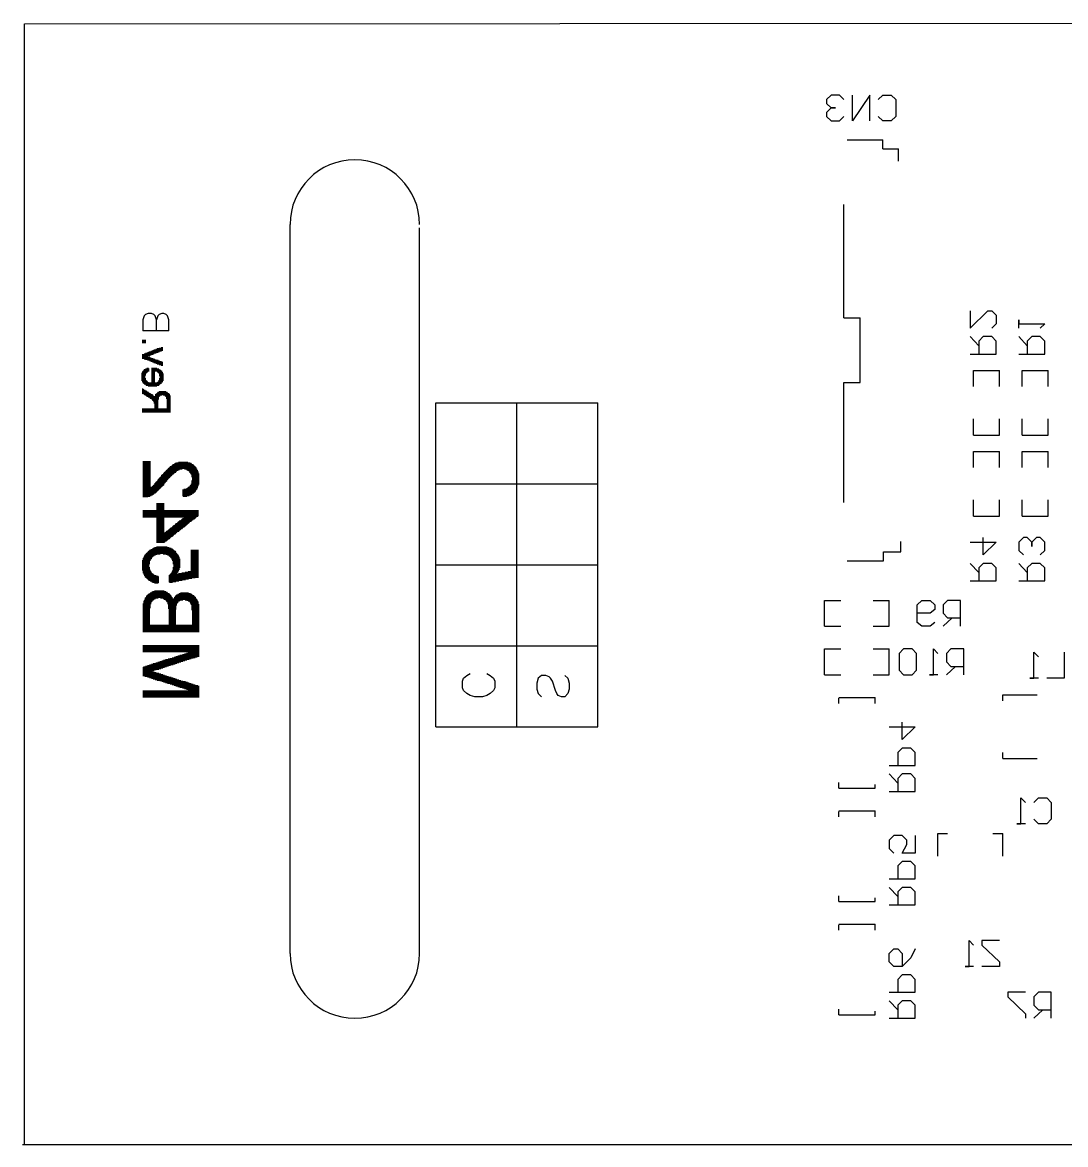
# Model space of a CAD drawing. Extents: x -2.94 to 0.37, y -1.62 to 0.11.
# Drawn here: x -2.938 to -1.328, y -1.62 to 0.112 of the extents above; entities that cross this region are included whole.
import ezdxf

# ---------------------------------------------------------------- set-up
doc = ezdxf.new("R2010")
doc.units = 0
doc.layers.add('gbo', color=1, linetype='CONTINUOUS')
doc.layers.add('gm1', color=3, linetype='CONTINUOUS')

msp = doc.modelspace()

# ---------------------------------------------------------------- linework, layer by layer
at = {"layer": 'gbo', "color": 1}
for points in [[(-2.935, 0.11), (0.37, 0.112)], [(-2.935, -1.62), (-2.935, 0.11)], [(-1.67, -0.007), (-1.677, 0), (-1.69, 0), (-1.697, -0.007), (-1.697, -0.013), (-1.69, -0.02), (-1.683, -0.02), (-1.69, -0.02), (-1.697, -0.027), (-1.697, -0.033), (-1.69, -0.04), (-1.677, -0.04), (-1.67, -0.033)], [(-1.63, -0.04), (-1.63, 0), (-1.657, -0.04), (-1.657, 0)], [(-1.617, -0.007), (-1.61, 0), (-1.597, 0), (-1.59, -0.007), (-1.59, -0.033), (-1.597, -0.04), (-1.61, -0.04), (-1.617, -0.033)], [(-1.665, -0.069), (-1.61, -0.069), (-1.61, -0.069)], [(-1.61, -0.083), (-1.61, -0.069)], [(-1.61, -0.083), (-1.586, -0.083)], [(-1.586, -0.102), (-1.586, -0.083)], [(-1.67, -0.344), (-1.67, -0.169)], [(-2.525, -1.325), (-2.525, -0.2)], [(-2.325, -1.325), (-2.325, -0.205)], [(-2.731, -0.364), (-2.731, -0.347), (-2.733, -0.341), (-2.735, -0.339), (-2.739, -0.337), (-2.744, -0.337), (-2.748, -0.339), (-2.75, -0.341), (-2.752, -0.347), (-2.752, -0.364)], [(-2.712, -0.364), (-2.712, -0.347), (-2.714, -0.341), (-2.716, -0.339), (-2.72, -0.337), (-2.723, -0.337), (-2.727, -0.339), (-2.729, -0.341), (-2.731, -0.347)], [(-1.67, -0.344), (-1.645, -0.344)], [(-1.645, -0.444), (-1.645, -0.344)], [(-1.475, -0.333), (-1.475, -0.36), (-1.448, -0.333), (-1.442, -0.333), (-1.435, -0.34), (-1.435, -0.353), (-1.442, -0.36)], [(-1.4, -0.36), (-1.4, -0.347), (-1.4, -0.353), (-1.36, -0.353), (-1.367, -0.36)], [(-2.712, -0.364), (-2.752, -0.364)], [(-2.752, -0.383), (-2.752, -0.378)], [(-2.751, -0.383), (-2.751, -0.378)], [(-2.75, -0.383), (-2.75, -0.378)], [(-2.749, -0.383), (-2.749, -0.378)], [(-2.748, -0.383), (-2.748, -0.378)], [(-1.475, -0.4), (-1.435, -0.4), (-1.435, -0.38), (-1.442, -0.373), (-1.455, -0.373), (-1.462, -0.38), (-1.462, -0.4)], [(-1.462, -0.387), (-1.475, -0.373)], [(-1.4, -0.4), (-1.36, -0.4), (-1.36, -0.38), (-1.367, -0.373), (-1.38, -0.373), (-1.387, -0.38), (-1.387, -0.4)], [(-1.387, -0.387), (-1.4, -0.373)], [(-2.747, -0.409), (-2.747, -0.398)], [(-2.746, -0.409), (-2.746, -0.398)], [(-2.745, -0.409), (-2.745, -0.398)], [(-2.744, -0.403), (-2.744, -0.397)], [(-2.743, -0.403), (-2.743, -0.397)], [(-2.742, -0.403), (-2.742, -0.396)], [(-2.741, -0.402), (-2.741, -0.396)], [(-2.74, -0.402), (-2.74, -0.396)], [(-2.739, -0.401), (-2.739, -0.395)], [(-2.738, -0.401), (-2.738, -0.395)], [(-2.737, -0.401), (-2.737, -0.395)], [(-2.736, -0.4), (-2.736, -0.394)], [(-2.735, -0.4), (-2.735, -0.394)], [(-2.734, -0.399), (-2.734, -0.393)], [(-2.733, -0.399), (-2.733, -0.393)], [(-2.732, -0.399), (-2.732, -0.393)], [(-2.731, -0.398), (-2.731, -0.392)], [(-2.73, -0.398), (-2.73, -0.392)], [(-2.729, -0.398), (-2.729, -0.391)], [(-2.728, -0.397), (-2.728, -0.391)], [(-2.727, -0.397), (-2.727, -0.391)], [(-2.726, -0.396), (-2.726, -0.39)], [(-2.725, -0.396), (-2.725, -0.39)], [(-2.724, -0.396), (-2.724, -0.39)], [(-2.723, -0.395), (-2.723, -0.389)], [(-2.722, -0.395), (-2.722, -0.389)], [(-2.752, -0.407), (-2.752, -0.4)], [(-2.751, -0.407), (-2.751, -0.4)], [(-2.75, -0.407), (-2.75, -0.4)], [(-2.749, -0.408), (-2.749, -0.399)], [(-2.748, -0.408), (-2.748, -0.399)], [(-2.744, -0.41), (-2.744, -0.404)], [(-2.743, -0.41), (-2.743, -0.404)], [(-2.742, -0.41), (-2.742, -0.404)], [(-2.741, -0.411), (-2.741, -0.405)], [(-2.74, -0.411), (-2.74, -0.405)], [(-2.739, -0.412), (-2.739, -0.406)], [(-2.738, -0.412), (-2.738, -0.406)], [(-2.737, -0.412), (-2.737, -0.406)], [(-2.736, -0.413), (-2.736, -0.407)], [(-2.735, -0.413), (-2.735, -0.407)], [(-2.734, -0.414), (-2.734, -0.407)], [(-2.733, -0.414), (-2.733, -0.408)], [(-2.732, -0.414), (-2.732, -0.408)], [(-2.731, -0.415), (-2.731, -0.409)], [(-2.73, -0.415), (-2.73, -0.409)], [(-2.729, -0.416), (-2.729, -0.409)], [(-2.728, -0.416), (-2.728, -0.41)], [(-2.727, -0.416), (-2.727, -0.41)], [(-2.726, -0.417), (-2.726, -0.411)], [(-2.725, -0.417), (-2.725, -0.411)], [(-2.724, -0.417), (-2.724, -0.411)], [(-2.723, -0.418), (-2.723, -0.412)], [(-2.722, -0.418), (-2.722, -0.412)], [(-2.753, -0.441), (-2.753, -0.429)], [(-2.752, -0.443), (-2.752, -0.427)], [(-2.751, -0.445), (-2.751, -0.426)], [(-2.75, -0.446), (-2.75, -0.424)], [(-2.749, -0.447), (-2.749, -0.423)], [(-2.748, -0.433), (-2.748, -0.423)], [(-2.747, -0.43), (-2.747, -0.422)], [(-2.746, -0.429), (-2.746, -0.422)], [(-2.745, -0.428), (-2.745, -0.421)], [(-2.744, -0.427), (-2.744, -0.421)], [(-2.743, -0.427), (-2.743, -0.422)], [(-2.738, -0.45), (-2.738, -0.421)], [(-2.737, -0.45), (-2.737, -0.421)], [(-2.736, -0.45), (-2.736, -0.421)], [(-2.735, -0.45), (-2.735, -0.421)], [(-2.734, -0.45), (-2.734, -0.421)], [(-2.733, -0.426), (-2.733, -0.421)], [(-2.732, -0.427), (-2.732, -0.421)], [(-2.731, -0.427), (-2.731, -0.421)], [(-2.73, -0.427), (-2.73, -0.422)], [(-2.729, -0.428), (-2.729, -0.422)], [(-2.728, -0.429), (-2.728, -0.422)], [(-2.727, -0.43), (-2.727, -0.423)], [(-2.726, -0.434), (-2.726, -0.424)], [(-2.725, -0.446), (-2.725, -0.424)], [(-2.724, -0.446), (-2.724, -0.425)], [(-2.723, -0.444), (-2.723, -0.426)], [(-2.722, -0.443), (-2.722, -0.428)], [(-2.721, -0.441), (-2.721, -0.43)], [(-1.47, -0.425), (-1.43, -0.425)], [(-1.47, -0.45), (-1.47, -0.425)], [(-1.43, -0.45), (-1.43, -0.425)], [(-1.395, -0.425), (-1.355, -0.425)], [(-1.395, -0.45), (-1.395, -0.425)], [(-1.355, -0.45), (-1.355, -0.425)], [(-2.748, -0.447), (-2.748, -0.437)], [(-2.747, -0.448), (-2.747, -0.44)], [(-2.746, -0.449), (-2.746, -0.441)], [(-2.745, -0.449), (-2.745, -0.442)], [(-2.744, -0.449), (-2.744, -0.443)], [(-2.743, -0.45), (-2.743, -0.444)], [(-2.742, -0.45), (-2.742, -0.444)], [(-2.741, -0.45), (-2.741, -0.444)], [(-2.74, -0.45), (-2.74, -0.444)], [(-2.739, -0.45), (-2.739, -0.445)], [(-2.733, -0.45), (-2.733, -0.445)], [(-2.732, -0.45), (-2.732, -0.444)], [(-2.731, -0.45), (-2.731, -0.444)], [(-2.73, -0.449), (-2.73, -0.444)], [(-2.729, -0.449), (-2.729, -0.443)], [(-2.728, -0.449), (-2.728, -0.442)], [(-2.727, -0.448), (-2.727, -0.44)], [(-2.726, -0.447), (-2.726, -0.437)], [(-1.67, -0.629), (-1.67, -0.444)], [(-1.67, -0.444), (-1.645, -0.444)], [(-2.752, -0.461), (-2.752, -0.453)], [(-2.751, -0.462), (-2.751, -0.454)], [(-2.75, -0.462), (-2.75, -0.455)], [(-2.749, -0.463), (-2.749, -0.455)], [(-2.748, -0.464), (-2.748, -0.456)], [(-2.747, -0.464), (-2.747, -0.456)], [(-2.746, -0.465), (-2.746, -0.457)], [(-2.745, -0.466), (-2.745, -0.458)], [(-2.744, -0.466), (-2.744, -0.458)], [(-2.743, -0.467), (-2.743, -0.459)], [(-2.742, -0.467), (-2.742, -0.46)], [(-2.741, -0.468), (-2.741, -0.46)], [(-2.74, -0.469), (-2.74, -0.461)], [(-2.739, -0.469), (-2.739, -0.462)], [(-2.738, -0.47), (-2.738, -0.462)], [(-2.737, -0.471), (-2.737, -0.463)], [(-2.736, -0.472), (-2.736, -0.464)], [(-2.735, -0.473), (-2.735, -0.465)], [(-2.734, -0.476), (-2.734, -0.467)], [(-2.733, -0.49), (-2.733, -0.465)], [(-2.732, -0.49), (-2.732, -0.462)], [(-2.731, -0.49), (-2.731, -0.461)], [(-2.73, -0.49), (-2.73, -0.46)], [(-2.729, -0.49), (-2.729, -0.459)], [(-2.728, -0.47), (-2.728, -0.458)], [(-2.727, -0.466), (-2.727, -0.458)], [(-2.726, -0.465), (-2.726, -0.457)], [(-2.725, -0.464), (-2.725, -0.457)], [(-2.724, -0.464), (-2.724, -0.457)], [(-2.723, -0.464), (-2.723, -0.457)], [(-2.722, -0.463), (-2.722, -0.457)], [(-2.721, -0.463), (-2.721, -0.457)], [(-2.72, -0.464), (-2.72, -0.457)], [(-2.719, -0.464), (-2.719, -0.457)], [(-2.718, -0.464), (-2.718, -0.457)], [(-2.717, -0.465), (-2.717, -0.457)], [(-2.716, -0.466), (-2.716, -0.458)], [(-2.715, -0.469), (-2.715, -0.458)], [(-2.714, -0.49), (-2.714, -0.459)], [(-2.713, -0.49), (-2.713, -0.46)], [(-2.712, -0.49), (-2.712, -0.46)], [(-2.711, -0.49), (-2.711, -0.462)], [(-2.71, -0.49), (-2.71, -0.464)], [(-2.752, -0.49), (-2.752, -0.484)], [(-2.751, -0.49), (-2.751, -0.484)], [(-2.75, -0.49), (-2.75, -0.484)], [(-2.749, -0.49), (-2.749, -0.484)], [(-2.748, -0.49), (-2.748, -0.484)], [(-2.747, -0.49), (-2.747, -0.484)], [(-2.746, -0.49), (-2.746, -0.484)], [(-2.745, -0.49), (-2.745, -0.484)], [(-2.744, -0.49), (-2.744, -0.484)], [(-2.743, -0.49), (-2.743, -0.484)], [(-2.742, -0.49), (-2.742, -0.484)], [(-2.741, -0.49), (-2.741, -0.484)], [(-2.74, -0.49), (-2.74, -0.484)], [(-2.739, -0.49), (-2.739, -0.484)], [(-2.738, -0.49), (-2.738, -0.484)], [(-2.737, -0.49), (-2.737, -0.484)], [(-2.736, -0.49), (-2.736, -0.484)], [(-2.735, -0.49), (-2.735, -0.484)], [(-2.734, -0.49), (-2.734, -0.484)], [(-2.728, -0.49), (-2.728, -0.484)], [(-2.727, -0.49), (-2.727, -0.484)], [(-2.726, -0.49), (-2.726, -0.484)], [(-2.725, -0.49), (-2.725, -0.484)], [(-2.724, -0.49), (-2.724, -0.484)], [(-2.723, -0.49), (-2.723, -0.484)], [(-2.722, -0.49), (-2.722, -0.484)], [(-2.721, -0.49), (-2.721, -0.484)], [(-2.72, -0.49), (-2.72, -0.484)], [(-2.719, -0.49), (-2.719, -0.484)], [(-2.718, -0.49), (-2.718, -0.484)], [(-2.717, -0.49), (-2.717, -0.484)], [(-2.716, -0.49), (-2.716, -0.484)], [(-2.715, -0.49), (-2.715, -0.484)], [(-2.3, -0.975), (-2.3, -0.475), (-2.05, -0.475)], [(-2.175, -0.975), (-2.175, -0.475)], [(-2.05, -0.975), (-2.05, -0.475)], [(-1.47, -0.525), (-1.47, -0.5)], [(-1.47, -0.525), (-1.43, -0.525), (-1.43, -0.5)], [(-1.395, -0.525), (-1.395, -0.5)], [(-1.395, -0.525), (-1.355, -0.525), (-1.355, -0.5)], [(-1.47, -0.55), (-1.43, -0.55)], [(-1.47, -0.575), (-1.47, -0.55)], [(-1.43, -0.575), (-1.43, -0.55)], [(-1.395, -0.55), (-1.355, -0.55)], [(-1.395, -0.575), (-1.395, -0.55)], [(-1.355, -0.575), (-1.355, -0.55)], [(-2.751, -0.621), (-2.751, -0.565)], [(-2.75, -0.621), (-2.75, -0.565)], [(-2.749, -0.621), (-2.749, -0.565)], [(-2.748, -0.621), (-2.748, -0.565)], [(-2.747, -0.621), (-2.747, -0.565)], [(-2.746, -0.621), (-2.746, -0.565)], [(-2.745, -0.621), (-2.745, -0.565)], [(-2.744, -0.62), (-2.744, -0.565)], [(-2.743, -0.62), (-2.743, -0.565)], [(-2.742, -0.62), (-2.742, -0.565)], [(-2.741, -0.619), (-2.741, -0.565)], [(-2.706, -0.586), (-2.706, -0.571)], [(-2.705, -0.585), (-2.705, -0.57)], [(-2.704, -0.584), (-2.704, -0.57)], [(-2.703, -0.583), (-2.703, -0.569)], [(-2.702, -0.583), (-2.702, -0.569)], [(-2.701, -0.582), (-2.701, -0.568)], [(-2.7, -0.581), (-2.7, -0.568)], [(-2.699, -0.58), (-2.699, -0.567)], [(-2.698, -0.58), (-2.698, -0.567)], [(-2.697, -0.579), (-2.697, -0.567)], [(-2.696, -0.579), (-2.696, -0.566)], [(-2.695, -0.578), (-2.695, -0.566)], [(-2.694, -0.578), (-2.694, -0.566)], [(-2.693, -0.578), (-2.693, -0.566)], [(-2.692, -0.578), (-2.692, -0.566)], [(-2.691, -0.577), (-2.691, -0.566)], [(-2.69, -0.577), (-2.69, -0.566)], [(-2.689, -0.577), (-2.689, -0.566)], [(-2.688, -0.577), (-2.688, -0.566)], [(-2.687, -0.578), (-2.687, -0.566)], [(-2.686, -0.578), (-2.686, -0.566)], [(-2.685, -0.578), (-2.685, -0.566)], [(-2.684, -0.579), (-2.684, -0.566)], [(-2.683, -0.579), (-2.683, -0.566)], [(-2.682, -0.58), (-2.682, -0.567)], [(-2.681, -0.58), (-2.681, -0.567)], [(-2.68, -0.581), (-2.68, -0.567)], [(-2.679, -0.583), (-2.679, -0.568)], [(-2.678, -0.584), (-2.678, -0.568)], [(-2.677, -0.586), (-2.677, -0.569)], [(-2.676, -0.59), (-2.676, -0.57)], [(-2.675, -0.615), (-2.675, -0.57)], [(-2.674, -0.615), (-2.674, -0.571)], [(-2.723, -0.605), (-2.723, -0.587)], [(-2.722, -0.604), (-2.722, -0.586)], [(-2.721, -0.603), (-2.721, -0.585)], [(-2.72, -0.602), (-2.72, -0.584)], [(-2.719, -0.6), (-2.719, -0.583)], [(-2.718, -0.599), (-2.718, -0.582)], [(-2.717, -0.598), (-2.717, -0.581)], [(-2.716, -0.597), (-2.716, -0.58)], [(-2.715, -0.596), (-2.715, -0.579)], [(-2.714, -0.594), (-2.714, -0.578)], [(-2.713, -0.593), (-2.713, -0.577)], [(-2.712, -0.592), (-2.712, -0.576)], [(-2.711, -0.591), (-2.711, -0.575)], [(-2.71, -0.59), (-2.71, -0.574)], [(-2.709, -0.589), (-2.709, -0.573)], [(-2.708, -0.588), (-2.708, -0.573)], [(-2.707, -0.587), (-2.707, -0.572)], [(-2.673, -0.614), (-2.673, -0.572)], [(-2.672, -0.613), (-2.672, -0.573)], [(-2.671, -0.612), (-2.671, -0.574)], [(-2.67, -0.61), (-2.67, -0.575)], [(-2.669, -0.609), (-2.669, -0.577)], [(-2.668, -0.607), (-2.668, -0.579)], [(-2.667, -0.604), (-2.667, -0.581)], [(-2.666, -0.601), (-2.666, -0.584)], [(-2.74, -0.619), (-2.74, -0.606)], [(-2.739, -0.618), (-2.739, -0.605)], [(-2.738, -0.618), (-2.738, -0.605)], [(-2.737, -0.617), (-2.737, -0.604)], [(-2.736, -0.617), (-2.736, -0.603)], [(-2.735, -0.616), (-2.735, -0.602)], [(-2.734, -0.615), (-2.734, -0.601)], [(-2.733, -0.615), (-2.733, -0.599)], [(-2.732, -0.614), (-2.732, -0.598)], [(-2.731, -0.613), (-2.731, -0.597)], [(-2.73, -0.612), (-2.73, -0.596)], [(-2.729, -0.611), (-2.729, -0.595)], [(-2.728, -0.61), (-2.728, -0.593)], [(-2.727, -0.609), (-2.727, -0.592)], [(-2.726, -0.608), (-2.726, -0.591)], [(-2.725, -0.607), (-2.725, -0.59)], [(-2.724, -0.606), (-2.724, -0.589)], [(-2.682, -0.619), (-2.682, -0.606)], [(-2.681, -0.619), (-2.681, -0.605)], [(-2.68, -0.618), (-2.68, -0.605)], [(-2.679, -0.618), (-2.679, -0.603)], [(-2.678, -0.617), (-2.678, -0.602)], [(-2.677, -0.617), (-2.677, -0.6)], [(-2.676, -0.616), (-2.676, -0.595)], [(-2.3, -0.6), (-2.05, -0.6)], [(-2.69, -0.619), (-2.69, -0.609)], [(-2.689, -0.62), (-2.689, -0.609)], [(-2.688, -0.62), (-2.688, -0.608)], [(-2.687, -0.62), (-2.687, -0.608)], [(-2.686, -0.62), (-2.686, -0.608)], [(-2.685, -0.62), (-2.685, -0.608)], [(-2.684, -0.619), (-2.684, -0.607)], [(-2.683, -0.619), (-2.683, -0.607)], [(-2.73, -0.691), (-2.73, -0.63)], [(-2.729, -0.691), (-2.729, -0.63)], [(-2.728, -0.691), (-2.728, -0.63)], [(-2.727, -0.691), (-2.727, -0.63)], [(-2.726, -0.691), (-2.726, -0.63)], [(-2.725, -0.691), (-2.725, -0.63)], [(-2.724, -0.691), (-2.724, -0.63)], [(-2.723, -0.691), (-2.723, -0.63)], [(-2.722, -0.691), (-2.722, -0.63)], [(-2.721, -0.691), (-2.721, -0.63)], [(-2.72, -0.691), (-2.72, -0.63)], [(-1.47, -0.65), (-1.47, -0.625)], [(-1.47, -0.65), (-1.43, -0.65), (-1.43, -0.625)], [(-1.395, -0.65), (-1.395, -0.625)], [(-1.395, -0.65), (-1.355, -0.65), (-1.355, -0.625)], [(-2.751, -0.652), (-2.751, -0.641)], [(-2.75, -0.652), (-2.75, -0.641)], [(-2.749, -0.652), (-2.749, -0.641)], [(-2.748, -0.652), (-2.748, -0.641)], [(-2.747, -0.652), (-2.747, -0.641)], [(-2.746, -0.652), (-2.746, -0.641)], [(-2.745, -0.652), (-2.745, -0.641)], [(-2.744, -0.652), (-2.744, -0.641)], [(-2.743, -0.652), (-2.743, -0.641)], [(-2.742, -0.652), (-2.742, -0.641)], [(-2.741, -0.652), (-2.741, -0.641)], [(-2.74, -0.652), (-2.74, -0.641)], [(-2.739, -0.652), (-2.739, -0.641)], [(-2.738, -0.652), (-2.738, -0.641)], [(-2.737, -0.652), (-2.737, -0.641)], [(-2.736, -0.652), (-2.736, -0.641)], [(-2.735, -0.652), (-2.735, -0.641)], [(-2.734, -0.652), (-2.734, -0.641)], [(-2.733, -0.652), (-2.733, -0.641)], [(-2.732, -0.652), (-2.732, -0.641)], [(-2.731, -0.652), (-2.731, -0.641)], [(-2.719, -0.652), (-2.719, -0.641)], [(-2.718, -0.652), (-2.718, -0.641)], [(-2.717, -0.652), (-2.717, -0.641)], [(-2.716, -0.652), (-2.716, -0.641)], [(-2.715, -0.652), (-2.715, -0.641)], [(-2.714, -0.652), (-2.714, -0.641)], [(-2.713, -0.652), (-2.713, -0.641)], [(-2.712, -0.652), (-2.712, -0.641)], [(-2.711, -0.652), (-2.711, -0.641)], [(-2.71, -0.652), (-2.71, -0.641)], [(-2.709, -0.652), (-2.709, -0.641)], [(-2.708, -0.652), (-2.708, -0.641)], [(-2.707, -0.652), (-2.707, -0.641)], [(-2.706, -0.652), (-2.706, -0.641)], [(-2.705, -0.652), (-2.705, -0.641)], [(-2.704, -0.652), (-2.704, -0.641)], [(-2.703, -0.652), (-2.703, -0.641)], [(-2.702, -0.652), (-2.702, -0.641)], [(-2.701, -0.652), (-2.701, -0.641)], [(-2.7, -0.652), (-2.7, -0.641)], [(-2.699, -0.652), (-2.699, -0.641)], [(-2.698, -0.652), (-2.698, -0.641)], [(-2.697, -0.652), (-2.697, -0.641)], [(-2.696, -0.652), (-2.696, -0.641)], [(-2.696, -0.673), (-2.696, -0.658)], [(-2.695, -0.652), (-2.695, -0.641)], [(-2.695, -0.672), (-2.695, -0.657)], [(-2.694, -0.652), (-2.694, -0.641)], [(-2.694, -0.671), (-2.694, -0.657)], [(-2.693, -0.652), (-2.693, -0.641)], [(-2.693, -0.67), (-2.693, -0.656)], [(-2.692, -0.652), (-2.692, -0.641)], [(-2.692, -0.67), (-2.692, -0.655)], [(-2.691, -0.652), (-2.691, -0.641)], [(-2.691, -0.669), (-2.691, -0.654)], [(-2.69, -0.652), (-2.69, -0.641)], [(-2.69, -0.668), (-2.69, -0.653)], [(-2.689, -0.652), (-2.689, -0.641)], [(-2.689, -0.667), (-2.689, -0.653)], [(-2.688, -0.667), (-2.688, -0.641)], [(-2.687, -0.666), (-2.687, -0.641)], [(-2.686, -0.665), (-2.686, -0.641)], [(-2.685, -0.664), (-2.685, -0.641)], [(-2.684, -0.663), (-2.684, -0.641)], [(-2.683, -0.663), (-2.683, -0.641)], [(-2.682, -0.662), (-2.682, -0.641)], [(-2.681, -0.661), (-2.681, -0.641)], [(-2.68, -0.66), (-2.68, -0.641)], [(-2.679, -0.659), (-2.679, -0.641)], [(-2.678, -0.659), (-2.678, -0.641)], [(-2.677, -0.658), (-2.677, -0.641)], [(-2.676, -0.657), (-2.676, -0.641)], [(-2.675, -0.656), (-2.675, -0.641)], [(-2.674, -0.655), (-2.674, -0.641)], [(-2.673, -0.655), (-2.673, -0.641)], [(-2.672, -0.654), (-2.672, -0.641)], [(-2.671, -0.653), (-2.671, -0.641)], [(-2.67, -0.652), (-2.67, -0.641)], [(-2.669, -0.651), (-2.669, -0.641)], [(-2.668, -0.651), (-2.668, -0.641)], [(-2.667, -0.65), (-2.667, -0.641)], [(-2.717, -0.689), (-2.717, -0.675)], [(-2.716, -0.689), (-2.716, -0.674)], [(-2.715, -0.688), (-2.715, -0.673)], [(-2.714, -0.687), (-2.714, -0.672)], [(-2.713, -0.686), (-2.713, -0.672)], [(-2.712, -0.686), (-2.712, -0.671)], [(-2.711, -0.685), (-2.711, -0.67)], [(-2.71, -0.684), (-2.71, -0.669)], [(-2.709, -0.683), (-2.709, -0.668)], [(-2.708, -0.682), (-2.708, -0.668)], [(-2.707, -0.682), (-2.707, -0.667)], [(-2.706, -0.681), (-2.706, -0.666)], [(-2.705, -0.68), (-2.705, -0.665)], [(-2.704, -0.679), (-2.704, -0.664)], [(-2.703, -0.678), (-2.703, -0.664)], [(-2.702, -0.678), (-2.702, -0.663)], [(-2.701, -0.677), (-2.701, -0.662)], [(-2.7, -0.676), (-2.7, -0.661)], [(-2.699, -0.675), (-2.699, -0.661)], [(-2.698, -0.674), (-2.698, -0.66)], [(-2.697, -0.674), (-2.697, -0.659)], [(-2.719, -0.691), (-2.719, -0.676)], [(-2.718, -0.69), (-2.718, -0.676)], [(-1.609, -0.705), (-1.582, -0.705), (-1.582, -0.689)], [(-1.475, -0.69), (-1.435, -0.69), (-1.455, -0.71), (-1.455, -0.683)], [(-1.367, -0.71), (-1.36, -0.703), (-1.36, -0.69), (-1.367, -0.683), (-1.373, -0.683), (-1.38, -0.69), (-1.38, -0.697), (-1.38, -0.69), (-1.387, -0.683), (-1.393, -0.683), (-1.4, -0.69), (-1.4, -0.703), (-1.393, -0.71)], [(-2.748, -0.744), (-2.748, -0.709)], [(-2.747, -0.745), (-2.747, -0.708)], [(-2.746, -0.746), (-2.746, -0.707)], [(-2.745, -0.747), (-2.745, -0.706)], [(-2.744, -0.748), (-2.744, -0.705)], [(-2.743, -0.749), (-2.743, -0.704)], [(-2.742, -0.724), (-2.742, -0.703)], [(-2.741, -0.719), (-2.741, -0.702)], [(-2.74, -0.717), (-2.74, -0.702)], [(-2.739, -0.716), (-2.739, -0.701)], [(-2.738, -0.714), (-2.738, -0.701)], [(-2.737, -0.713), (-2.737, -0.7)], [(-2.736, -0.712), (-2.736, -0.7)], [(-2.735, -0.712), (-2.735, -0.699)], [(-2.734, -0.711), (-2.734, -0.699)], [(-2.733, -0.711), (-2.733, -0.698)], [(-2.732, -0.71), (-2.732, -0.698)], [(-2.731, -0.71), (-2.731, -0.698)], [(-2.73, -0.709), (-2.73, -0.697)], [(-2.729, -0.709), (-2.729, -0.697)], [(-2.728, -0.709), (-2.728, -0.697)], [(-2.727, -0.709), (-2.727, -0.697)], [(-2.726, -0.709), (-2.726, -0.697)], [(-2.725, -0.708), (-2.725, -0.697)], [(-2.724, -0.708), (-2.724, -0.697)], [(-2.723, -0.708), (-2.723, -0.697)], [(-2.722, -0.708), (-2.722, -0.697)], [(-2.721, -0.708), (-2.721, -0.697)], [(-2.72, -0.709), (-2.72, -0.697)], [(-2.719, -0.709), (-2.719, -0.697)], [(-2.718, -0.709), (-2.718, -0.697)], [(-2.717, -0.709), (-2.717, -0.697)], [(-2.716, -0.709), (-2.716, -0.697)], [(-2.715, -0.71), (-2.715, -0.697)], [(-2.714, -0.71), (-2.714, -0.698)], [(-2.713, -0.711), (-2.713, -0.698)], [(-2.712, -0.711), (-2.712, -0.698)], [(-2.711, -0.712), (-2.711, -0.699)], [(-2.71, -0.713), (-2.71, -0.699)], [(-2.709, -0.714), (-2.709, -0.699)], [(-2.708, -0.715), (-2.708, -0.7)], [(-2.707, -0.717), (-2.707, -0.7)], [(-2.706, -0.719), (-2.706, -0.701)], [(-2.705, -0.724), (-2.705, -0.702)], [(-2.704, -0.752), (-2.704, -0.703)], [(-2.703, -0.752), (-2.703, -0.703)], [(-2.702, -0.752), (-2.702, -0.704)], [(-2.701, -0.751), (-2.701, -0.705)], [(-2.7, -0.751), (-2.7, -0.707)], [(-2.699, -0.738), (-2.699, -0.708)], [(-2.698, -0.737), (-2.698, -0.709)], [(-2.677, -0.747), (-2.677, -0.702)], [(-2.676, -0.746), (-2.676, -0.702)], [(-2.675, -0.746), (-2.675, -0.702)], [(-2.674, -0.746), (-2.674, -0.702)], [(-2.673, -0.746), (-2.673, -0.702)], [(-2.672, -0.746), (-2.672, -0.702)], [(-2.671, -0.745), (-2.671, -0.702)], [(-2.67, -0.745), (-2.67, -0.702)], [(-2.669, -0.745), (-2.669, -0.702)], [(-2.668, -0.745), (-2.668, -0.702)], [(-2.667, -0.745), (-2.667, -0.702)], [(-1.665, -0.719), (-1.609, -0.719), (-1.609, -0.705)], [(-2.752, -0.734), (-2.752, -0.718)], [(-2.751, -0.738), (-2.751, -0.715)], [(-2.75, -0.74), (-2.75, -0.713)], [(-2.749, -0.742), (-2.749, -0.711)], [(-2.697, -0.735), (-2.697, -0.711)], [(-2.696, -0.733), (-2.696, -0.713)], [(-2.695, -0.73), (-2.695, -0.716)], [(-2.3, -0.725), (-2.05, -0.725)], [(-1.475, -0.75), (-1.435, -0.75), (-1.435, -0.73), (-1.442, -0.723), (-1.455, -0.723), (-1.462, -0.73), (-1.462, -0.75)], [(-1.462, -0.737), (-1.475, -0.723)], [(-1.4, -0.75), (-1.36, -0.75), (-1.36, -0.73), (-1.367, -0.723), (-1.38, -0.723), (-1.387, -0.73), (-1.387, -0.75)], [(-1.387, -0.737), (-1.4, -0.723)], [(-2.742, -0.75), (-2.742, -0.729)], [(-2.741, -0.75), (-2.741, -0.733)], [(-2.74, -0.751), (-2.74, -0.735)], [(-2.739, -0.751), (-2.739, -0.737)], [(-2.738, -0.752), (-2.738, -0.738)], [(-2.737, -0.752), (-2.737, -0.739)], [(-2.736, -0.753), (-2.736, -0.739)], [(-2.735, -0.753), (-2.735, -0.74)], [(-2.734, -0.753), (-2.734, -0.741)], [(-2.733, -0.754), (-2.733, -0.741)], [(-2.732, -0.754), (-2.732, -0.741)], [(-2.731, -0.754), (-2.731, -0.742)], [(-2.73, -0.754), (-2.73, -0.742)], [(-2.729, -0.754), (-2.729, -0.742)], [(-2.728, -0.753), (-2.728, -0.743)], [(-2.711, -0.752), (-2.711, -0.741)], [(-2.71, -0.753), (-2.71, -0.74)], [(-2.709, -0.753), (-2.709, -0.739)], [(-2.708, -0.753), (-2.708, -0.738)], [(-2.707, -0.753), (-2.707, -0.736)], [(-2.706, -0.752), (-2.706, -0.734)], [(-2.705, -0.752), (-2.705, -0.729)], [(-2.699, -0.751), (-2.699, -0.739)], [(-2.698, -0.751), (-2.698, -0.739)], [(-2.697, -0.751), (-2.697, -0.739)], [(-2.696, -0.75), (-2.696, -0.738)], [(-2.695, -0.75), (-2.695, -0.738)], [(-2.694, -0.75), (-2.694, -0.738)], [(-2.693, -0.75), (-2.693, -0.738)], [(-2.692, -0.75), (-2.692, -0.738)], [(-2.691, -0.749), (-2.691, -0.737)], [(-2.69, -0.749), (-2.69, -0.737)], [(-2.689, -0.749), (-2.689, -0.737)], [(-2.688, -0.749), (-2.688, -0.737)], [(-2.687, -0.749), (-2.687, -0.737)], [(-2.686, -0.748), (-2.686, -0.736)], [(-2.685, -0.748), (-2.685, -0.736)], [(-2.684, -0.748), (-2.684, -0.736)], [(-2.683, -0.748), (-2.683, -0.736)], [(-2.682, -0.748), (-2.682, -0.736)], [(-2.681, -0.747), (-2.681, -0.735)], [(-2.68, -0.747), (-2.68, -0.735)], [(-2.679, -0.747), (-2.679, -0.735)], [(-2.678, -0.747), (-2.678, -0.735)], [(-2.749, -0.829), (-2.749, -0.779)], [(-2.748, -0.829), (-2.748, -0.776)], [(-2.747, -0.829), (-2.747, -0.775)], [(-2.746, -0.829), (-2.746, -0.773)], [(-2.745, -0.829), (-2.745, -0.772)], [(-2.744, -0.829), (-2.744, -0.771)], [(-2.743, -0.829), (-2.743, -0.77)], [(-2.742, -0.829), (-2.742, -0.77)], [(-2.741, -0.792), (-2.741, -0.769)], [(-2.74, -0.786), (-2.74, -0.768)], [(-2.739, -0.783), (-2.739, -0.768)], [(-2.738, -0.782), (-2.738, -0.767)], [(-2.737, -0.78), (-2.737, -0.767)], [(-2.736, -0.78), (-2.736, -0.766)], [(-2.735, -0.779), (-2.735, -0.766)], [(-2.734, -0.778), (-2.734, -0.766)], [(-2.733, -0.778), (-2.733, -0.765)], [(-2.732, -0.777), (-2.732, -0.765)], [(-2.731, -0.777), (-2.731, -0.765)], [(-2.73, -0.777), (-2.73, -0.765)], [(-2.729, -0.777), (-2.729, -0.765)], [(-2.728, -0.776), (-2.728, -0.765)], [(-2.727, -0.776), (-2.727, -0.765)], [(-2.726, -0.776), (-2.726, -0.765)], [(-2.725, -0.776), (-2.725, -0.765)], [(-2.724, -0.777), (-2.724, -0.765)], [(-2.723, -0.777), (-2.723, -0.765)], [(-2.722, -0.777), (-2.722, -0.765)], [(-2.721, -0.777), (-2.721, -0.765)], [(-2.72, -0.778), (-2.72, -0.765)], [(-2.719, -0.778), (-2.719, -0.766)], [(-2.718, -0.779), (-2.718, -0.766)], [(-2.717, -0.779), (-2.717, -0.766)], [(-2.716, -0.78), (-2.716, -0.767)], [(-2.715, -0.782), (-2.715, -0.767)], [(-2.714, -0.783), (-2.714, -0.768)], [(-2.713, -0.786), (-2.713, -0.769)], [(-2.712, -0.793), (-2.712, -0.769)], [(-2.711, -0.829), (-2.711, -0.77)], [(-2.71, -0.829), (-2.71, -0.771)], [(-2.709, -0.829), (-2.709, -0.772)], [(-2.708, -0.829), (-2.708, -0.774)], [(-2.707, -0.829), (-2.707, -0.775)], [(-2.706, -0.829), (-2.706, -0.777)], [(-2.705, -0.829), (-2.705, -0.778)], [(-2.704, -0.829), (-2.704, -0.777)], [(-2.703, -0.829), (-2.703, -0.775)], [(-2.702, -0.829), (-2.702, -0.774)], [(-2.701, -0.794), (-2.701, -0.773)], [(-2.7, -0.788), (-2.7, -0.772)], [(-2.699, -0.785), (-2.699, -0.771)], [(-2.698, -0.784), (-2.698, -0.771)], [(-2.697, -0.782), (-2.697, -0.77)], [(-2.696, -0.782), (-2.696, -0.77)], [(-2.695, -0.781), (-2.695, -0.769)], [(-2.694, -0.78), (-2.694, -0.769)], [(-2.693, -0.78), (-2.693, -0.768)], [(-2.692, -0.78), (-2.692, -0.768)], [(-2.691, -0.78), (-2.691, -0.768)], [(-2.69, -0.779), (-2.69, -0.768)], [(-2.689, -0.779), (-2.689, -0.768)], [(-2.688, -0.779), (-2.688, -0.768)], [(-2.687, -0.779), (-2.687, -0.768)], [(-2.686, -0.78), (-2.686, -0.768)], [(-2.685, -0.78), (-2.685, -0.768)], [(-2.684, -0.78), (-2.684, -0.768)], [(-2.683, -0.781), (-2.683, -0.768)], [(-2.682, -0.781), (-2.682, -0.768)], [(-2.681, -0.782), (-2.681, -0.769)], [(-2.68, -0.782), (-2.68, -0.769)], [(-2.679, -0.783), (-2.679, -0.769)], [(-2.678, -0.785), (-2.678, -0.77)], [(-2.677, -0.787), (-2.677, -0.77)], [(-2.676, -0.795), (-2.676, -0.771)], [(-2.675, -0.829), (-2.675, -0.772)], [(-2.674, -0.829), (-2.674, -0.772)], [(-2.673, -0.829), (-2.673, -0.773)], [(-2.672, -0.829), (-2.672, -0.774)], [(-2.671, -0.829), (-2.671, -0.775)], [(-2.67, -0.829), (-2.67, -0.777)], [(-2.669, -0.829), (-2.669, -0.778)], [(-2.751, -0.829), (-2.751, -0.785)], [(-2.75, -0.829), (-2.75, -0.781)], [(-2.668, -0.829), (-2.668, -0.78)], [(-2.667, -0.829), (-2.667, -0.782)], [(-2.666, -0.829), (-2.666, -0.786)], [(-1.7, -0.78), (-1.675, -0.78)], [(-1.7, -0.82), (-1.7, -0.78)], [(-1.625, -0.82), (-1.6, -0.82), (-1.6, -0.78)], [(-1.625, -0.78), (-1.6, -0.78)], [(-1.53, -0.814), (-1.537, -0.82), (-1.55, -0.82), (-1.557, -0.814), (-1.557, -0.787), (-1.55, -0.78), (-1.537, -0.78), (-1.53, -0.787), (-1.53, -0.794), (-1.537, -0.8), (-1.557, -0.8)], [(-1.49, -0.82), (-1.49, -0.78), (-1.51, -0.78), (-1.517, -0.787), (-1.517, -0.8), (-1.51, -0.807), (-1.49, -0.807)], [(-1.503, -0.807), (-1.517, -0.82)], [(-2.741, -0.829), (-2.741, -0.818)], [(-2.74, -0.829), (-2.74, -0.818)], [(-2.739, -0.829), (-2.739, -0.818)], [(-2.738, -0.829), (-2.738, -0.818)], [(-2.737, -0.829), (-2.737, -0.818)], [(-2.736, -0.829), (-2.736, -0.818)], [(-2.735, -0.829), (-2.735, -0.818)], [(-2.734, -0.829), (-2.734, -0.818)], [(-2.733, -0.829), (-2.733, -0.818)], [(-2.732, -0.829), (-2.732, -0.818)], [(-2.731, -0.829), (-2.731, -0.818)], [(-2.73, -0.829), (-2.73, -0.818)], [(-2.729, -0.829), (-2.729, -0.818)], [(-2.728, -0.829), (-2.728, -0.818)], [(-2.727, -0.829), (-2.727, -0.818)], [(-2.726, -0.829), (-2.726, -0.818)], [(-2.725, -0.829), (-2.725, -0.818)], [(-2.724, -0.829), (-2.724, -0.818)], [(-2.723, -0.829), (-2.723, -0.818)], [(-2.722, -0.829), (-2.722, -0.818)], [(-2.721, -0.829), (-2.721, -0.818)], [(-2.72, -0.829), (-2.72, -0.818)], [(-2.719, -0.829), (-2.719, -0.818)], [(-2.718, -0.829), (-2.718, -0.818)], [(-2.717, -0.829), (-2.717, -0.818)], [(-2.716, -0.829), (-2.716, -0.818)], [(-2.715, -0.829), (-2.715, -0.818)], [(-2.714, -0.829), (-2.714, -0.818)], [(-2.713, -0.829), (-2.713, -0.818)], [(-2.712, -0.829), (-2.712, -0.818)], [(-2.701, -0.829), (-2.701, -0.818)], [(-2.7, -0.829), (-2.7, -0.818)], [(-2.699, -0.829), (-2.699, -0.818)], [(-2.698, -0.829), (-2.698, -0.818)], [(-2.697, -0.829), (-2.697, -0.818)], [(-2.696, -0.829), (-2.696, -0.818)], [(-2.695, -0.829), (-2.695, -0.818)], [(-2.694, -0.829), (-2.694, -0.818)], [(-2.693, -0.829), (-2.693, -0.818)], [(-2.692, -0.829), (-2.692, -0.818)], [(-2.691, -0.829), (-2.691, -0.818)], [(-2.69, -0.829), (-2.69, -0.818)], [(-2.689, -0.829), (-2.689, -0.818)], [(-2.688, -0.829), (-2.688, -0.818)], [(-2.687, -0.829), (-2.687, -0.818)], [(-2.686, -0.829), (-2.686, -0.818)], [(-2.685, -0.829), (-2.685, -0.818)], [(-2.684, -0.829), (-2.684, -0.818)], [(-2.683, -0.829), (-2.683, -0.818)], [(-2.682, -0.829), (-2.682, -0.818)], [(-2.681, -0.829), (-2.681, -0.818)], [(-2.68, -0.829), (-2.68, -0.818)], [(-2.679, -0.829), (-2.679, -0.818)], [(-2.678, -0.829), (-2.678, -0.818)], [(-2.677, -0.829), (-2.677, -0.818)], [(-2.676, -0.829), (-2.676, -0.818)], [(-1.7, -0.82), (-1.675, -0.82)], [(-2.751, -0.86), (-2.751, -0.849)], [(-2.75, -0.86), (-2.75, -0.849)], [(-2.749, -0.86), (-2.749, -0.849)], [(-2.748, -0.86), (-2.748, -0.849)], [(-2.747, -0.86), (-2.747, -0.849)], [(-2.746, -0.86), (-2.746, -0.849)], [(-2.745, -0.86), (-2.745, -0.849)], [(-2.744, -0.86), (-2.744, -0.849)], [(-2.743, -0.86), (-2.743, -0.849)], [(-2.742, -0.86), (-2.742, -0.849)], [(-2.741, -0.86), (-2.741, -0.849)], [(-2.74, -0.86), (-2.74, -0.849)], [(-2.739, -0.86), (-2.739, -0.849)], [(-2.738, -0.86), (-2.738, -0.849)], [(-2.737, -0.86), (-2.737, -0.849)], [(-2.736, -0.86), (-2.736, -0.849)], [(-2.735, -0.86), (-2.735, -0.849)], [(-2.734, -0.86), (-2.734, -0.849)], [(-2.733, -0.86), (-2.733, -0.849)], [(-2.732, -0.86), (-2.732, -0.849)], [(-2.731, -0.86), (-2.731, -0.849)], [(-2.73, -0.86), (-2.73, -0.849)], [(-2.729, -0.86), (-2.729, -0.849)], [(-2.728, -0.86), (-2.728, -0.849)], [(-2.727, -0.86), (-2.727, -0.849)], [(-2.726, -0.86), (-2.726, -0.849)], [(-2.725, -0.86), (-2.725, -0.849)], [(-2.724, -0.86), (-2.724, -0.849)], [(-2.723, -0.86), (-2.723, -0.849)], [(-2.722, -0.86), (-2.722, -0.849)], [(-2.721, -0.86), (-2.721, -0.849)], [(-2.72, -0.86), (-2.72, -0.849)], [(-2.719, -0.86), (-2.719, -0.849)], [(-2.718, -0.86), (-2.718, -0.849)], [(-2.717, -0.86), (-2.717, -0.849)], [(-2.716, -0.86), (-2.716, -0.849)], [(-2.715, -0.86), (-2.715, -0.849)], [(-2.714, -0.86), (-2.714, -0.849)], [(-2.713, -0.86), (-2.713, -0.849)], [(-2.712, -0.86), (-2.712, -0.849)], [(-2.711, -0.86), (-2.711, -0.849)], [(-2.71, -0.86), (-2.71, -0.849)], [(-2.709, -0.86), (-2.709, -0.849)], [(-2.708, -0.86), (-2.708, -0.849)], [(-2.707, -0.86), (-2.707, -0.849)], [(-2.706, -0.86), (-2.706, -0.849)], [(-2.705, -0.86), (-2.705, -0.849)], [(-2.704, -0.86), (-2.704, -0.849)], [(-2.703, -0.86), (-2.703, -0.849)], [(-2.702, -0.86), (-2.702, -0.849)], [(-2.701, -0.86), (-2.701, -0.849)], [(-2.7, -0.86), (-2.7, -0.849)], [(-2.7, -0.878), (-2.7, -0.866)], [(-2.699, -0.86), (-2.699, -0.849)], [(-2.699, -0.877), (-2.699, -0.866)], [(-2.698, -0.86), (-2.698, -0.849)], [(-2.698, -0.877), (-2.698, -0.866)], [(-2.697, -0.86), (-2.697, -0.849)], [(-2.697, -0.877), (-2.697, -0.865)], [(-2.696, -0.86), (-2.696, -0.849)], [(-2.696, -0.876), (-2.696, -0.865)], [(-2.695, -0.86), (-2.695, -0.849)], [(-2.695, -0.876), (-2.695, -0.865)], [(-2.694, -0.86), (-2.694, -0.849)], [(-2.694, -0.876), (-2.694, -0.864)], [(-2.693, -0.86), (-2.693, -0.849)], [(-2.693, -0.875), (-2.693, -0.864)], [(-2.692, -0.86), (-2.692, -0.849)], [(-2.692, -0.875), (-2.692, -0.864)], [(-2.691, -0.86), (-2.691, -0.849)], [(-2.691, -0.875), (-2.691, -0.864)], [(-2.69, -0.86), (-2.69, -0.849)], [(-2.69, -0.874), (-2.69, -0.863)], [(-2.689, -0.86), (-2.689, -0.849)], [(-2.689, -0.874), (-2.689, -0.863)], [(-2.688, -0.86), (-2.688, -0.849)], [(-2.688, -0.874), (-2.688, -0.863)], [(-2.687, -0.86), (-2.687, -0.849)], [(-2.687, -0.873), (-2.687, -0.862)], [(-2.686, -0.86), (-2.686, -0.849)], [(-2.686, -0.873), (-2.686, -0.862)], [(-2.685, -0.86), (-2.685, -0.849)], [(-2.685, -0.873), (-2.685, -0.862)], [(-2.684, -0.86), (-2.684, -0.849)], [(-2.684, -0.872), (-2.684, -0.861)], [(-2.683, -0.86), (-2.683, -0.849)], [(-2.683, -0.872), (-2.683, -0.861)], [(-2.682, -0.86), (-2.682, -0.849)], [(-2.682, -0.872), (-2.682, -0.861)], [(-2.681, -0.872), (-2.681, -0.849)], [(-2.68, -0.871), (-2.68, -0.849)], [(-2.679, -0.871), (-2.679, -0.849)], [(-2.678, -0.871), (-2.678, -0.849)], [(-2.677, -0.87), (-2.677, -0.849)], [(-2.676, -0.87), (-2.676, -0.849)], [(-2.675, -0.87), (-2.675, -0.849)], [(-2.674, -0.869), (-2.674, -0.849)], [(-2.673, -0.869), (-2.673, -0.849)], [(-2.672, -0.869), (-2.672, -0.849)], [(-2.671, -0.868), (-2.671, -0.849)], [(-2.67, -0.868), (-2.67, -0.849)], [(-2.669, -0.868), (-2.669, -0.849)], [(-2.668, -0.867), (-2.668, -0.849)], [(-2.667, -0.867), (-2.667, -0.849)], [(-2.666, -0.867), (-2.666, -0.849)], [(-2.3, -0.85), (-2.265, -0.85)], [(-2.295, -0.85), (-2.05, -0.85)], [(-1.7, -0.895), (-1.7, -0.855), (-1.675, -0.855)], [(-1.625, -0.855), (-1.6, -0.855)], [(-1.6, -0.895), (-1.6, -0.855)], [(-1.558, -0.862), (-1.565, -0.855), (-1.578, -0.855), (-1.585, -0.862), (-1.585, -0.888), (-1.578, -0.895), (-1.565, -0.895), (-1.558, -0.888), (-1.558, -0.862)], [(-1.525, -0.895), (-1.538, -0.895), (-1.532, -0.895), (-1.532, -0.855), (-1.525, -0.862)], [(-1.485, -0.895), (-1.485, -0.855), (-1.505, -0.855), (-1.512, -0.862), (-1.512, -0.875), (-1.505, -0.882), (-1.485, -0.882)], [(-1.37, -0.9), (-1.383, -0.9), (-1.377, -0.9), (-1.377, -0.86), (-1.37, -0.867)], [(-1.33, -0.86), (-1.33, -0.9), (-1.357, -0.9)], [(-2.751, -0.897), (-2.751, -0.883)], [(-2.75, -0.897), (-2.75, -0.882)], [(-2.749, -0.897), (-2.749, -0.882)], [(-2.748, -0.898), (-2.748, -0.882)], [(-2.747, -0.898), (-2.747, -0.881)], [(-2.746, -0.898), (-2.746, -0.881)], [(-2.745, -0.898), (-2.745, -0.881)], [(-2.744, -0.899), (-2.744, -0.88)], [(-2.743, -0.899), (-2.743, -0.88)], [(-2.742, -0.899), (-2.742, -0.88)], [(-2.741, -0.9), (-2.741, -0.879)], [(-2.74, -0.9), (-2.74, -0.879)], [(-2.739, -0.9), (-2.739, -0.879)], [(-2.738, -0.901), (-2.738, -0.878)], [(-2.737, -0.889), (-2.737, -0.878)], [(-2.736, -0.889), (-2.736, -0.878)], [(-2.735, -0.889), (-2.735, -0.877)], [(-2.734, -0.888), (-2.734, -0.877)], [(-2.733, -0.888), (-2.733, -0.877)], [(-2.732, -0.888), (-2.732, -0.877)], [(-2.731, -0.887), (-2.731, -0.876)], [(-2.73, -0.887), (-2.73, -0.876)], [(-2.729, -0.887), (-2.729, -0.876)], [(-2.728, -0.887), (-2.728, -0.875)], [(-2.727, -0.886), (-2.727, -0.875)], [(-2.726, -0.886), (-2.726, -0.875)], [(-2.725, -0.886), (-2.725, -0.874)], [(-2.724, -0.885), (-2.724, -0.874)], [(-2.723, -0.885), (-2.723, -0.874)], [(-2.722, -0.885), (-2.722, -0.873)], [(-2.721, -0.884), (-2.721, -0.873)], [(-2.72, -0.884), (-2.72, -0.873)], [(-2.719, -0.884), (-2.719, -0.872)], [(-2.718, -0.883), (-2.718, -0.872)], [(-2.717, -0.883), (-2.717, -0.872)], [(-2.716, -0.883), (-2.716, -0.871)], [(-2.715, -0.882), (-2.715, -0.871)], [(-2.714, -0.882), (-2.714, -0.871)], [(-2.713, -0.882), (-2.713, -0.871)], [(-2.712, -0.881), (-2.712, -0.87)], [(-2.711, -0.881), (-2.711, -0.87)], [(-2.71, -0.881), (-2.71, -0.87)], [(-2.709, -0.88), (-2.709, -0.869)], [(-2.708, -0.88), (-2.708, -0.869)], [(-2.707, -0.88), (-2.707, -0.869)], [(-2.706, -0.88), (-2.706, -0.868)], [(-2.705, -0.879), (-2.705, -0.868)], [(-2.704, -0.879), (-2.704, -0.868)], [(-2.703, -0.879), (-2.703, -0.867)], [(-2.702, -0.878), (-2.702, -0.867)], [(-2.701, -0.878), (-2.701, -0.867)], [(-1.498, -0.882), (-1.512, -0.895)], [(-2.737, -0.901), (-2.737, -0.89)], [(-2.736, -0.901), (-2.736, -0.89)], [(-2.735, -0.902), (-2.735, -0.89)], [(-2.734, -0.902), (-2.734, -0.891)], [(-2.733, -0.902), (-2.733, -0.891)], [(-2.732, -0.903), (-2.732, -0.891)], [(-2.731, -0.903), (-2.731, -0.892)], [(-2.73, -0.903), (-2.73, -0.892)], [(-2.729, -0.904), (-2.729, -0.892)], [(-2.728, -0.904), (-2.728, -0.892)], [(-2.727, -0.904), (-2.727, -0.893)], [(-2.726, -0.904), (-2.726, -0.893)], [(-2.725, -0.905), (-2.725, -0.893)], [(-2.724, -0.905), (-2.724, -0.894)], [(-2.723, -0.905), (-2.723, -0.894)], [(-2.722, -0.906), (-2.722, -0.894)], [(-2.721, -0.906), (-2.721, -0.895)], [(-2.72, -0.906), (-2.72, -0.895)], [(-2.719, -0.907), (-2.719, -0.895)], [(-2.718, -0.907), (-2.718, -0.896)], [(-2.717, -0.907), (-2.717, -0.896)], [(-2.716, -0.908), (-2.716, -0.896)], [(-2.715, -0.908), (-2.715, -0.897)], [(-2.714, -0.908), (-2.714, -0.897)], [(-2.713, -0.909), (-2.713, -0.897)], [(-2.712, -0.909), (-2.712, -0.898)], [(-2.711, -0.909), (-2.711, -0.898)], [(-2.71, -0.909), (-2.71, -0.898)], [(-2.709, -0.91), (-2.709, -0.898)], [(-2.708, -0.91), (-2.708, -0.899)], [(-2.707, -0.91), (-2.707, -0.899)], [(-2.706, -0.911), (-2.706, -0.899)], [(-2.705, -0.911), (-2.705, -0.9)], [(-2.704, -0.911), (-2.704, -0.9)], [(-2.703, -0.912), (-2.703, -0.9)], [(-2.221, -0.893), (-2.216, -0.896), (-2.211, -0.9), (-2.209, -0.905), (-2.209, -0.915), (-2.211, -0.919), (-2.216, -0.924), (-2.221, -0.927), (-2.228, -0.929), (-2.24, -0.929), (-2.247, -0.927), (-2.252, -0.924), (-2.257, -0.919), (-2.259, -0.915), (-2.259, -0.905), (-2.257, -0.9), (-2.252, -0.896), (-2.247, -0.893)], [(-2.101, -0.896), (-2.096, -0.9), (-2.094, -0.908), (-2.094, -0.917), (-2.096, -0.924), (-2.101, -0.929), (-2.106, -0.929), (-2.111, -0.927), (-2.113, -0.924), (-2.115, -0.919), (-2.12, -0.905), (-2.123, -0.9), (-2.125, -0.898), (-2.13, -0.896), (-2.137, -0.896), (-2.142, -0.9), (-2.144, -0.908), (-2.144, -0.917), (-2.142, -0.924), (-2.137, -0.929)], [(-1.7, -0.895), (-1.675, -0.895)], [(-1.625, -0.895), (-1.6, -0.895)], [(-2.702, -0.912), (-2.702, -0.901)], [(-2.701, -0.912), (-2.701, -0.901)], [(-2.7, -0.913), (-2.7, -0.901)], [(-2.699, -0.913), (-2.699, -0.902)], [(-2.698, -0.913), (-2.698, -0.902)], [(-2.697, -0.914), (-2.697, -0.902)], [(-2.696, -0.914), (-2.696, -0.903)], [(-2.695, -0.914), (-2.695, -0.903)], [(-2.694, -0.915), (-2.694, -0.903)], [(-2.693, -0.915), (-2.693, -0.904)], [(-2.692, -0.915), (-2.692, -0.904)], [(-2.691, -0.915), (-2.691, -0.904)], [(-2.69, -0.916), (-2.69, -0.905)], [(-2.689, -0.916), (-2.689, -0.905)], [(-2.688, -0.916), (-2.688, -0.905)], [(-2.687, -0.917), (-2.687, -0.905)], [(-2.686, -0.917), (-2.686, -0.906)], [(-2.685, -0.917), (-2.685, -0.906)], [(-2.684, -0.918), (-2.684, -0.906)], [(-2.683, -0.918), (-2.683, -0.907)], [(-2.682, -0.918), (-2.682, -0.907)], [(-2.681, -0.93), (-2.681, -0.907)], [(-2.68, -0.93), (-2.68, -0.908)], [(-2.679, -0.93), (-2.679, -0.908)], [(-2.678, -0.93), (-2.678, -0.908)], [(-2.677, -0.93), (-2.677, -0.909)], [(-2.676, -0.93), (-2.676, -0.909)], [(-2.675, -0.93), (-2.675, -0.909)], [(-2.674, -0.93), (-2.674, -0.91)], [(-2.673, -0.93), (-2.673, -0.91)], [(-2.672, -0.93), (-2.672, -0.91)], [(-2.671, -0.93), (-2.671, -0.911)], [(-2.67, -0.93), (-2.67, -0.911)], [(-2.669, -0.93), (-2.669, -0.911)], [(-2.668, -0.93), (-2.668, -0.911)], [(-2.667, -0.93), (-2.667, -0.912)], [(-2.666, -0.93), (-2.666, -0.912)], [(-2.751, -0.93), (-2.751, -0.919)], [(-2.75, -0.93), (-2.75, -0.919)], [(-2.749, -0.93), (-2.749, -0.919)], [(-2.748, -0.93), (-2.748, -0.919)], [(-2.747, -0.93), (-2.747, -0.919)], [(-2.746, -0.93), (-2.746, -0.919)], [(-2.745, -0.93), (-2.745, -0.919)], [(-2.744, -0.93), (-2.744, -0.919)], [(-2.743, -0.93), (-2.743, -0.919)], [(-2.742, -0.93), (-2.742, -0.919)], [(-2.741, -0.93), (-2.741, -0.919)], [(-2.74, -0.93), (-2.74, -0.919)], [(-2.739, -0.93), (-2.739, -0.919)], [(-2.738, -0.93), (-2.738, -0.919)], [(-2.737, -0.93), (-2.737, -0.919)], [(-2.736, -0.93), (-2.736, -0.919)], [(-2.735, -0.93), (-2.735, -0.919)], [(-2.734, -0.93), (-2.734, -0.919)], [(-2.733, -0.93), (-2.733, -0.919)], [(-2.732, -0.93), (-2.732, -0.919)], [(-2.731, -0.93), (-2.731, -0.919)], [(-2.73, -0.93), (-2.73, -0.919)], [(-2.729, -0.93), (-2.729, -0.919)], [(-2.728, -0.93), (-2.728, -0.919)], [(-2.727, -0.93), (-2.727, -0.919)], [(-2.726, -0.93), (-2.726, -0.919)], [(-2.725, -0.93), (-2.725, -0.919)], [(-2.724, -0.93), (-2.724, -0.919)], [(-2.723, -0.93), (-2.723, -0.919)], [(-2.722, -0.93), (-2.722, -0.919)], [(-2.721, -0.93), (-2.721, -0.919)], [(-2.72, -0.93), (-2.72, -0.919)], [(-2.719, -0.93), (-2.719, -0.919)], [(-2.718, -0.93), (-2.718, -0.919)], [(-2.717, -0.93), (-2.717, -0.919)], [(-2.716, -0.93), (-2.716, -0.919)], [(-2.715, -0.93), (-2.715, -0.919)], [(-2.714, -0.93), (-2.714, -0.919)], [(-2.713, -0.93), (-2.713, -0.919)], [(-2.712, -0.93), (-2.712, -0.919)], [(-2.711, -0.93), (-2.711, -0.919)], [(-2.71, -0.93), (-2.71, -0.919)], [(-2.709, -0.93), (-2.709, -0.919)], [(-2.708, -0.93), (-2.708, -0.919)], [(-2.707, -0.93), (-2.707, -0.919)], [(-2.706, -0.93), (-2.706, -0.919)], [(-2.705, -0.93), (-2.705, -0.919)], [(-2.704, -0.93), (-2.704, -0.919)], [(-2.703, -0.93), (-2.703, -0.919)], [(-2.702, -0.93), (-2.702, -0.919)], [(-2.701, -0.93), (-2.701, -0.919)], [(-2.7, -0.93), (-2.7, -0.919)], [(-2.699, -0.93), (-2.699, -0.919)], [(-2.698, -0.93), (-2.698, -0.919)], [(-2.697, -0.93), (-2.697, -0.919)], [(-2.696, -0.93), (-2.696, -0.919)], [(-2.695, -0.93), (-2.695, -0.919)], [(-2.694, -0.93), (-2.694, -0.919)], [(-2.693, -0.93), (-2.693, -0.919)], [(-2.692, -0.93), (-2.692, -0.919)], [(-2.691, -0.93), (-2.691, -0.919)], [(-2.69, -0.93), (-2.69, -0.919)], [(-2.689, -0.93), (-2.689, -0.919)], [(-2.688, -0.93), (-2.688, -0.919)], [(-2.687, -0.93), (-2.687, -0.919)], [(-2.686, -0.93), (-2.686, -0.919)], [(-2.685, -0.93), (-2.685, -0.919)], [(-2.684, -0.93), (-2.684, -0.919)], [(-2.683, -0.93), (-2.683, -0.919)], [(-2.682, -0.93), (-2.682, -0.919)], [(-1.678, -0.93), (-1.622, -0.93)], [(-1.678, -0.939), (-1.678, -0.931)], [(-1.622, -0.939), (-1.622, -0.93)], [(-1.425, -0.935), (-1.425, -0.926)], [(-1.425, -0.926), (-1.372, -0.926)], [(-1.6, -0.975), (-1.56, -0.975), (-1.58, -0.995), (-1.58, -0.968)], [(-2.3, -0.975), (-2.05, -0.975)], [(-1.6, -1.035), (-1.56, -1.035), (-1.56, -1.015), (-1.567, -1.008), (-1.58, -1.008), (-1.587, -1.015), (-1.587, -1.035)], [(-1.425, -1.024), (-1.425, -1.015)], [(-1.425, -1.024), (-1.372, -1.024)], [(-1.6, -1.075), (-1.56, -1.075), (-1.56, -1.055), (-1.567, -1.048), (-1.58, -1.048), (-1.587, -1.055), (-1.587, -1.075)], [(-1.587, -1.062), (-1.6, -1.048)], [(-1.678, -1.07), (-1.678, -1.061)], [(-1.678, -1.07), (-1.622, -1.07)], [(-1.622, -1.07), (-1.622, -1.064)], [(-1.39, -1.125), (-1.403, -1.125), (-1.397, -1.125), (-1.397, -1.085), (-1.39, -1.092)], [(-1.377, -1.092), (-1.37, -1.085), (-1.357, -1.085), (-1.35, -1.092), (-1.35, -1.118), (-1.357, -1.125), (-1.37, -1.125), (-1.377, -1.118)], [(-1.678, -1.105), (-1.622, -1.105)], [(-1.678, -1.114), (-1.678, -1.106)], [(-1.622, -1.114), (-1.622, -1.105)], [(-1.56, -1.143), (-1.56, -1.17), (-1.58, -1.17), (-1.573, -1.157), (-1.573, -1.15), (-1.58, -1.143), (-1.593, -1.143), (-1.6, -1.15), (-1.6, -1.163), (-1.593, -1.17)], [(-1.525, -1.175), (-1.525, -1.14), (-1.51, -1.14)], [(-1.44, -1.14), (-1.425, -1.14)], [(-1.425, -1.175), (-1.425, -1.14)], [(-1.6, -1.21), (-1.56, -1.21), (-1.56, -1.19), (-1.567, -1.183), (-1.58, -1.183), (-1.587, -1.19), (-1.587, -1.21)], [(-1.6, -1.25), (-1.56, -1.25), (-1.56, -1.23), (-1.567, -1.223), (-1.58, -1.223), (-1.587, -1.23), (-1.587, -1.25)], [(-1.587, -1.237), (-1.6, -1.223)], [(-1.678, -1.245), (-1.678, -1.236)], [(-1.678, -1.245), (-1.622, -1.245)], [(-1.622, -1.245), (-1.622, -1.239)], [(-1.678, -1.28), (-1.622, -1.28)], [(-1.678, -1.289), (-1.678, -1.281)], [(-1.622, -1.289), (-1.622, -1.28)], [(-1.47, -1.345), (-1.483, -1.345), (-1.477, -1.345), (-1.477, -1.305), (-1.47, -1.312)], [(-1.43, -1.305), (-1.457, -1.305), (-1.457, -1.312), (-1.43, -1.338), (-1.43, -1.345), (-1.457, -1.345)], [(-1.56, -1.318), (-1.567, -1.332), (-1.58, -1.345), (-1.593, -1.345), (-1.6, -1.338), (-1.6, -1.325), (-1.593, -1.318), (-1.587, -1.318), (-1.58, -1.325), (-1.58, -1.345)], [(-1.6, -1.385), (-1.56, -1.385), (-1.56, -1.365), (-1.567, -1.358), (-1.58, -1.358), (-1.587, -1.365), (-1.587, -1.385)], [(-1.39, -1.385), (-1.417, -1.385), (-1.417, -1.392), (-1.39, -1.418), (-1.39, -1.425)], [(-1.35, -1.425), (-1.35, -1.385), (-1.37, -1.385), (-1.377, -1.392), (-1.377, -1.405), (-1.37, -1.412), (-1.35, -1.412)], [(-1.6, -1.425), (-1.56, -1.425), (-1.56, -1.405), (-1.567, -1.398), (-1.58, -1.398), (-1.587, -1.405), (-1.587, -1.425)], [(-1.587, -1.412), (-1.6, -1.398)], [(-1.678, -1.42), (-1.678, -1.411)], [(-1.678, -1.42), (-1.622, -1.42), (-1.622, -1.414)], [(-1.363, -1.412), (-1.377, -1.425)], [(-2.938, -1.62), (0.37, -1.62)]]:
    msp.add_lwpolyline(points, dxfattribs=at)
for points in [[(-2.325, -0.2), (-2.325, -0.2, 1), (-2.525, -0.2), (-2.525, -0.2)], [(-2.525, -1.325), (-2.525, -1.325, 1), (-2.325, -1.325), (-2.325, -1.325)]]:
    msp.add_lwpolyline(points, format="xyb", dxfattribs=at)
at = {"layer": 'gm1', "color": 3}
for points in [[(-2.935, 0.11), (0.37, 0.112)], [(-2.935, -1.62), (-2.935, 0.11)], [(-2.525, -1.325), (-2.525, -0.2)], [(-2.325, -1.325), (-2.325, -0.205)], [(-2.938, -1.62), (0.37, -1.62)]]:
    msp.add_lwpolyline(points, dxfattribs=at)
for points in [[(-2.325, -0.2), (-2.325, -0.2, 1), (-2.525, -0.2), (-2.525, -0.2)], [(-2.525, -1.325), (-2.525, -1.325, 1), (-2.325, -1.325), (-2.325, -1.325)]]:
    msp.add_lwpolyline(points, format="xyb", dxfattribs=at)

doc.saveas('drawing.dxf')
